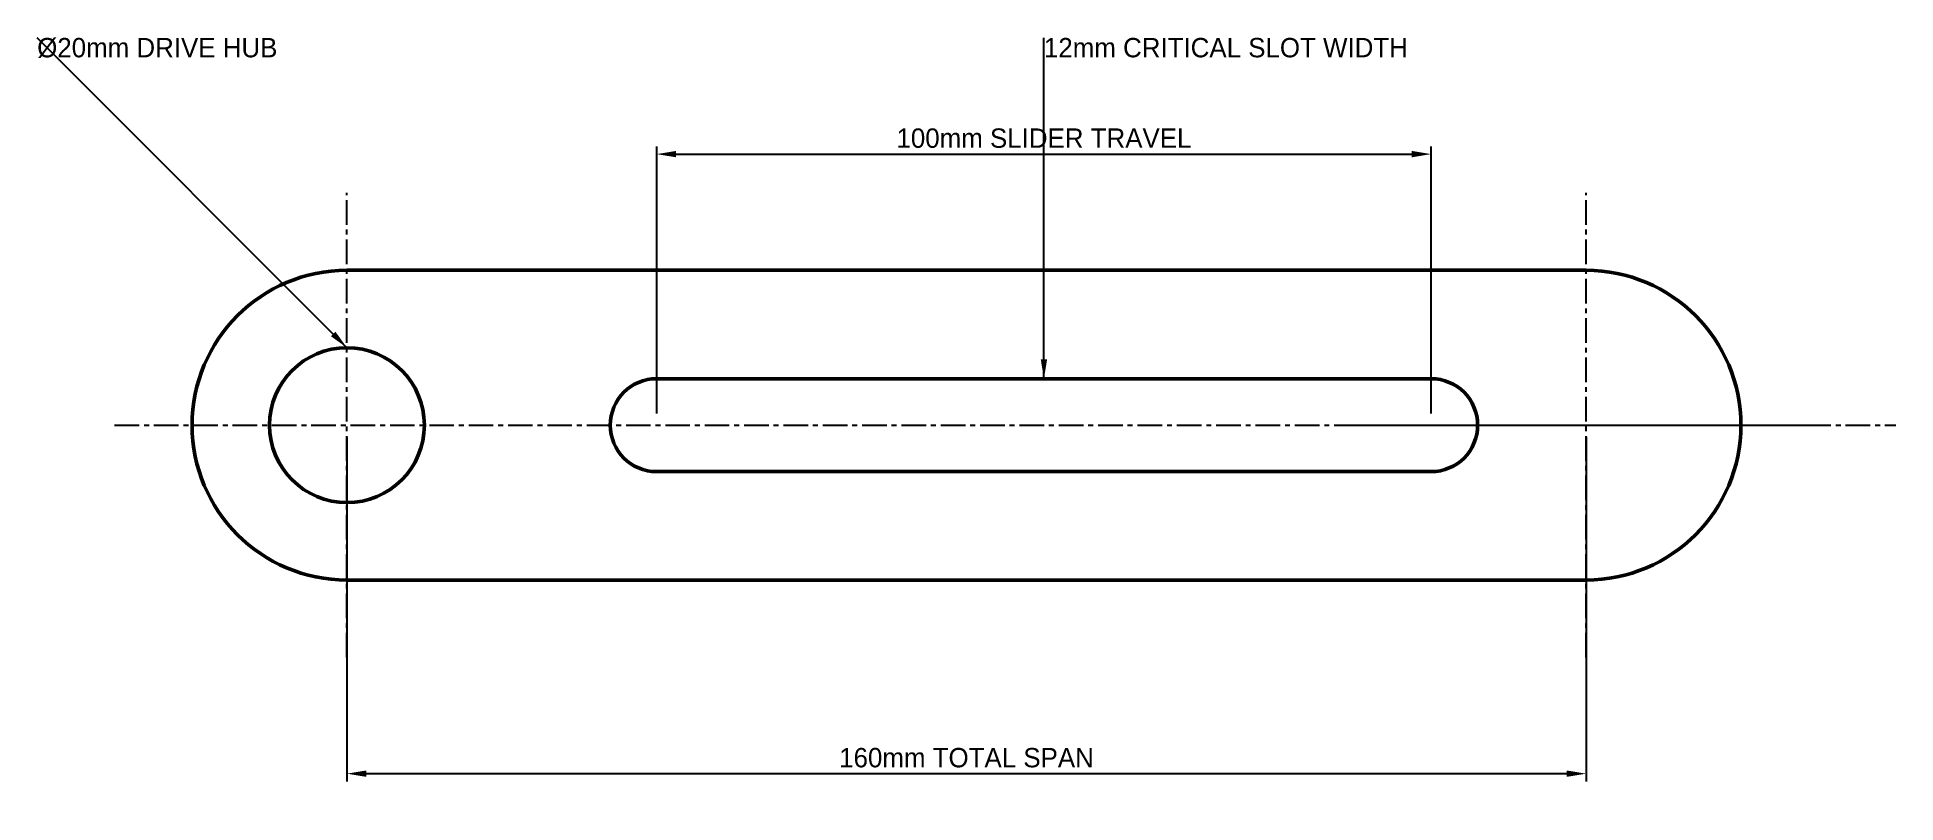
# Model space of a CAD drawing. Header units: metres. Extents: x 60 to 300, y 51 to 150.
import ezdxf

# ---------------------------------------------------------------- set-up
doc = ezdxf.new("R2010")
doc.units = ezdxf.units.M
doc.linetypes.add('CENTER', pattern=[5.08, 3.175, -0.635, 0.635, -0.635])
for name, color, linetype, lineweight in [('CENTERLINES', 7, 'CENTER', 25), ('DIMENSIONS', 7, 'Continuous', 25), ('GEOMETRY', 7, 'Continuous', 50)]:
    doc.layers.add(name, color=color, linetype=linetype, lineweight=lineweight)
doc.dimstyles.new('ENGINEERING_STYLE', dxfattribs={"dimtxt": 2.5, "dimasz": 2.5, "dimexe": 1, "dimexo": 1.5, "dimgap": 0.8, "dimtad": 1, "dimcen": 2.5, "dimazin": 3, "dimtfac": 1, "dimtmove": 0, "dimatfit": 3, "dimtfill": 1})

msp = doc.modelspace()

# ---------------------------------------------------------------- linework, layer by layer
at = {"layer": 'CENTERLINES'}
for p, q in [((100, 70), (100, 130)), ((260, 70), (260, 130)), ((70, 100), (130, 100)), ((70, 100), (300, 100)), ((230, 100), (290, 100))]:
    msp.add_line(p, q, dxfattribs=at)
at = {"layer": 'GEOMETRY'}
for p, q in [((100, 120), (260, 120)), ((140, 106), (240, 106)), ((240, 94), (140, 94)), ((260, 80), (100, 80))]:
    msp.add_line(p, q, dxfattribs=at)
msp.add_circle((100, 100), 10, dxfattribs=at)
for centre, radius, start, end in [((100, 100), 20, 90, 270), ((260, 100), 20, 270, 90), ((140, 100), 6, 90, 270), ((240, 100), 6, 270, 90)]:
    msp.add_arc(centre, radius, start, end, dxfattribs=at)

# ---------------------------------------------------------------- texts
at = {"layer": 'DIMENSIONS', "char_height": 2.5, "attachment_point": 1}
for s, insert in [('%%C20mm DRIVE HUB', (60, 150)), ('12mm CRITICAL SLOT WIDTH', (190, 150))]:
    msp.add_mtext(s, dxfattribs=dict(at, insert=insert))

# ---------------------------------------------------------------- leaders
at = {"layer": 'DIMENSIONS'}
msp.add_leader([(100, 110), (60, 150)], dimstyle='ENGINEERING_STYLE', dxfattribs=at)

# ---------------------------------------------------------------- next in the draw order: dimensions: what is measured, and where the dimension line sits
msp.add_linear_dim(base=(100, 55), p1=(100, 100), p2=(260, 100), text='160mm TOTAL SPAN', dimstyle='ENGINEERING_STYLE', dxfattribs=at).render()

# ---------------------------------------------------------------- next in the draw order: dimensions: what is measured, and where the dimension line sits
msp.add_linear_dim(base=(140, 135), p1=(140, 100), p2=(240, 100), text='100mm SLIDER TRAVEL', dimstyle='ENGINEERING_STYLE', dxfattribs=at).render()

# ---------------------------------------------------------------- next in the draw order: leaders
msp.add_leader([(190, 106), (190, 150)], dimstyle='ENGINEERING_STYLE', dxfattribs=at)

doc.saveas('drawing.dxf')
